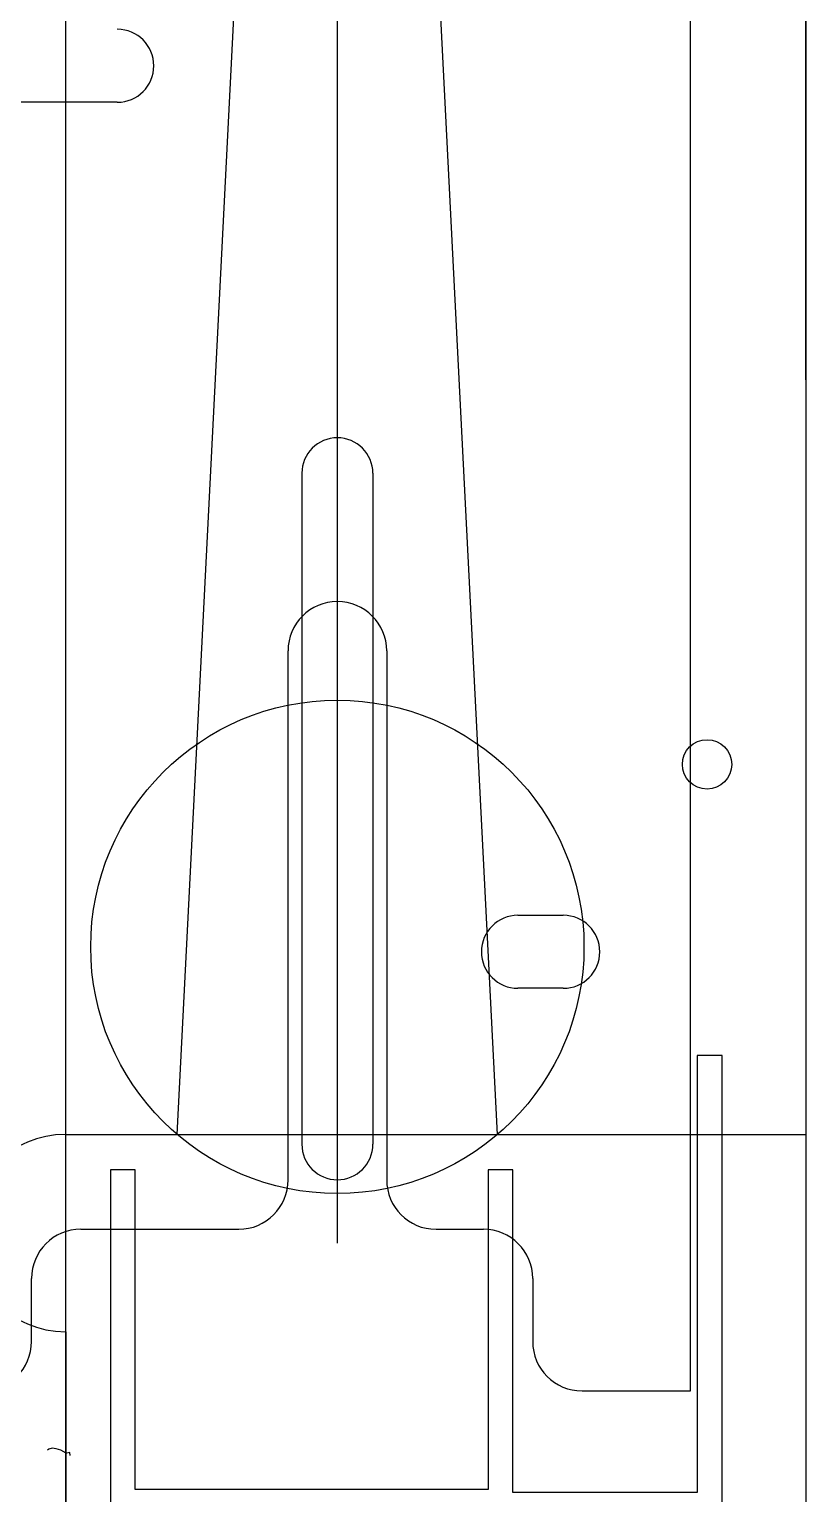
# Model space of a CAD drawing. Header units: inches. Extents: x 0 to 20.3, y 0 to 46.
# Drawn here: x 18.283 to 20.25, y 3.254 to 6.965 of the extents above; entities that cross this region are included whole.
import ezdxf

# ---------------------------------------------------------------- set-up
doc = ezdxf.new("R2010")
doc.units = ezdxf.units.IN
doc.header["$MEASUREMENT"] = 0
for name, color, linetype in [('6_125BIT_500DEP', 7, 'Continuous'), ('6A_125BIT_500DEP', 7, 'Continuous'), ('7_VCARVE_BIT', 7, 'Continuous'), ('7A_1250BALL', 7, 'Continuous'), ('8_250BIT_500OUTLINE', 7, 'Continuous'), ('CONSTRUCTION', 7, 'Continuous'), ('DF_COMP', 7, 'Continuous')]:
    doc.layers.add(name, color=color, linetype=linetype)

msp = doc.modelspace()

# ---------------------------------------------------------------- linework, layer by layer
at = {"layer": '6_125BIT_500DEP', "linetype": 'Continuous'}
for p, q in [((18.9732, 5.84), (18.9732, 4.14)), ((19.1532, 5.84), (19.1532, 4.14))]:
    msp.add_line(p, q, dxfattribs=at)
for centre, start, end in [((19.0632, 5.84), 0, 180), ((19.0632, 4.14), 180, 0)]:
    msp.add_arc(centre, 0.09, start, end, dxfattribs=at)
at = {"layer": '6A_125BIT_500DEP', "linetype": 'Continuous'}
msp.add_circle((20, 5.1025), 0.0625, dxfattribs=at)
at = {"layer": '7_VCARVE_BIT', "linetype": 'Continuous'}
msp.add_circle((20, 5.1025), 0.0625, dxfattribs=at)
at = {"layer": '7A_1250BALL', "linetype": 'Continuous'}
for p in [(18.657, 4.165), (19.0632, 4.165), (19.4694, 4.165)]:
    msp.add_line(p, (19.0632, 12.165), dxfattribs=at)
msp.add_circle((19.0632, 4.64), 0.625, dxfattribs=at)
at = {"layer": '8_250BIT_500OUTLINE', "linetype": 'Continuous'}
for p, q in [((20.2499, 46), (20.25, 4.3525)), ((18.375, 4.165), (20.25, 4.165)), ((18.375, 3.665), (18.375, 0))]:
    msp.add_line(p, q, dxfattribs=at)
msp.add_arc((18.375, 3.915), 0.25, 90, 270, dxfattribs=at)
at = {"layer": 'CONSTRUCTION', "linetype": 'Continuous'}
msp.add_line((18.375, 0), (18.375, 8.5), dxfattribs=at)
at = {"layer": 'DF_COMP', "linetype": 'Continuous'}
for p, q in [((20.25, 6.0766), (20.25, 14.3266)), ((19.0627, 11.8891), (19.0627, 3.8891)), ((19.9582, 3.515), (19.9582, 7.675)), ((18.5057, 6.78), (18.2607, 6.78)), ((20.25, 6.0766), (20.25, 0)), ((18.9382, 4.0496), (18.9382, 5.39)), ((19.1882, 5.39), (19.1882, 4.0496)), ((19.5207, 4.72), (19.6357, 4.72)), ((19.6357, 4.535), (19.5207, 4.535)), ((20.0382, 4.365), (19.9752, 4.365)), ((19.9752, 4.365), (19.9752, 3.2575)), ((20.0382, 2.6975), (20.0382, 4.365)), ((20.25, 4.3524), (20.25, 0)), ((20.25, 4.2499), (20.25, 0)), ((18.5512, 4.075), (18.4882, 4.075)), ((18.4882, 4.075), (18.4882, 2.515)), ((18.5512, 3.265), (18.5512, 4.075)), ((19.5082, 4.075), (19.4452, 4.075)), ((19.4452, 4.075), (19.4452, 3.265)), ((19.5082, 3.2575), (19.5082, 4.075)), ((18.4132, 3.9246), (18.8132, 3.9246)), ((19.3132, 3.9246), (19.4332, 3.9246)), ((18.2882, 3.64), (18.2882, 3.7996)), ((19.5582, 3.7996), (19.5582, 3.64)), ((19.6832, 3.515), (19.9582, 3.515)), ((18.3321, 3.3675), (18.3286, 3.3651)), ((18.3403, 3.3695), (18.3321, 3.3675)), ((18.3506, 3.3684), (18.3403, 3.3695)), ((18.3626, 3.3644), (18.3506, 3.3684)), ((18.376, 3.3576), (18.3626, 3.3644)), ((18.3856, 3.3588), (18.3774, 3.3568)), ((18.3866, 3.3513), (18.3856, 3.3588)), ((19.4452, 3.265), (18.5512, 3.265)), ((19.9752, 3.2575), (19.5082, 3.2575))]:
    msp.add_line(p, q, dxfattribs=at)
for centre, radius, start, end in [((18.5057, 6.8725), 0.0925, 0, 90), ((18.5057, 6.8725), 0.0925, 270, 0), ((19.0632, 5.39), 0.125, 90, 180), ((19.0632, 5.39), 0.125, 0, 90), ((19.5207, 4.6275), 0.0925, 90, 180), ((19.6357, 4.6275), 0.0925, 0, 90), ((19.5207, 4.6275), 0.0925, 180, 270), ((19.6357, 4.6275), 0.0925, 270, 0), ((18.8132, 4.0496), 0.125, 270, 0), ((19.3132, 4.0496), 0.125, 180, 270), ((18.4132, 3.7996), 0.125, 90, 180), ((19.4332, 3.7996), 0.125, 0, 90), ((18.1632, 3.64), 0.125, 270, 0), ((19.6832, 3.64), 0.125, 180, 270)]:
    msp.add_arc(centre, radius, start, end, dxfattribs=at)

doc.saveas('drawing.dxf')
